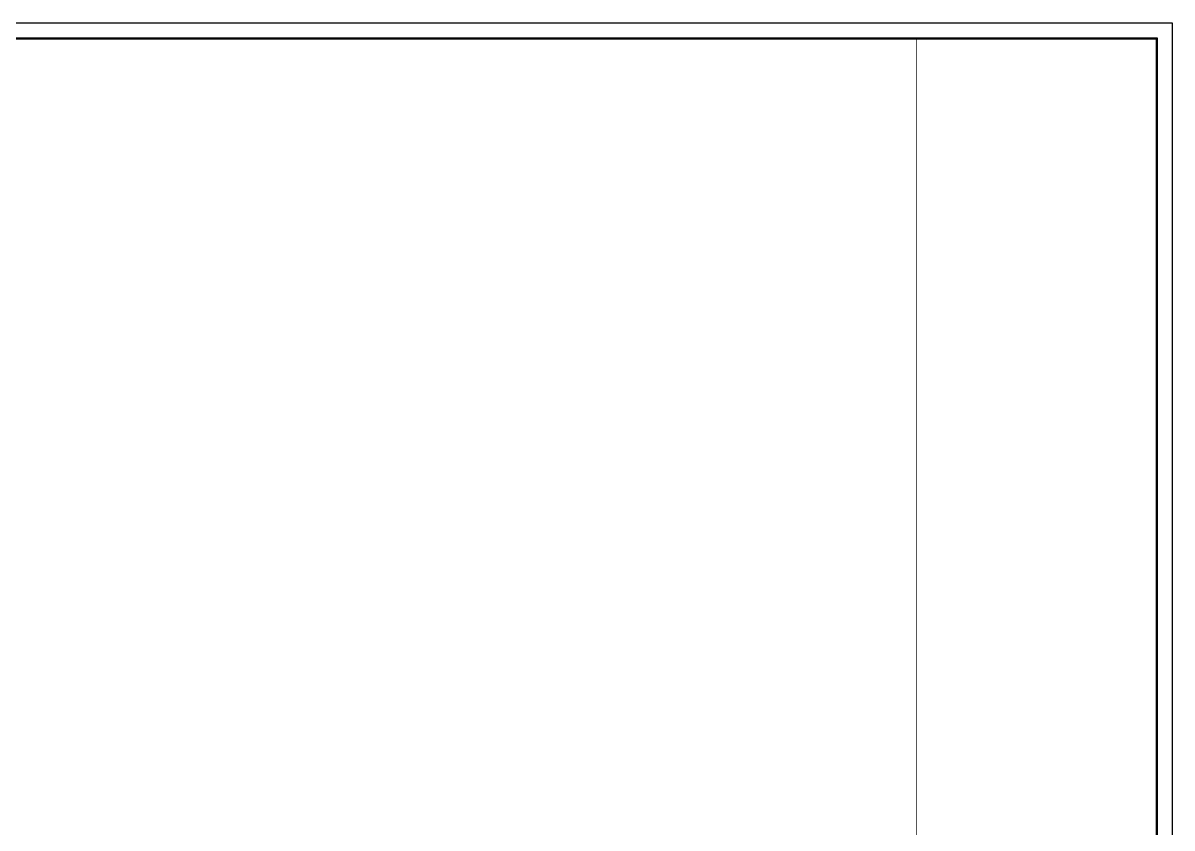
# Model space of a CAD drawing. Header units: inches. Extents: x 14 to 58981, y 7 to 41297.
# Drawn here: x 29498 to 58981, y 20652 to 41297 of the extents above; entities that cross this region are included whole.
import ezdxf

# ---------------------------------------------------------------- set-up
doc = ezdxf.new("R2010")
doc.units = ezdxf.units.IN
doc.header["$MEASUREMENT"] = 0
doc.layers.add('FRAME', color=6, linetype='Continuous')
doc.layers.add('schematic lines', color=110, linetype='Continuous', lineweight=25)

# ---------------------------------------------------------------- blocks, each defined once
blk = doc.blocks.new('AHHMS TEMPLATE')
at = {"layer": 'FRAME'}
for points in [[(-1546387, 77509), (-1546387, 118799), (-1487419, 118799), (-1487419, 77509)], [(-1546387, 118799), (-1487419, 118799), (-1487419, 77509), (-1546387, 77509)], [(-1546002, 77893), (-1546002, 118415), (-1487804, 118415), (-1487804, 77893)], [(-1545990, 77906), (-1545990, 118402), (-1487816, 118402), (-1487816, 77906)], [(-1545977, 77919), (-1545977, 118389), (-1487829, 118389), (-1487829, 77919)]]:
    blk.add_lwpolyline(points, close=True, dxfattribs=at)
at = {"layer": 'FRAME', "color": 6, "const_width": 25.6}
blk.add_lwpolyline([(-1487816, 118402), (-1487816, 77906), (-1545990, 77906), (-1545990, 118402)], close=True, dxfattribs=at)
at = {"layer": 'FRAME', "color": 6, "const_width": 17.9}
blk.add_lwpolyline([(-1493977, 118389), (-1493977, 77919)], dxfattribs=at)

msp = doc.modelspace()

# ---------------------------------------------------------------- block references
at = {"layer": 'schematic lines'}
msp.add_blockref('AHHMS TEMPLATE', (1546401, -77502), dxfattribs=at)

doc.saveas('drawing.dxf')
